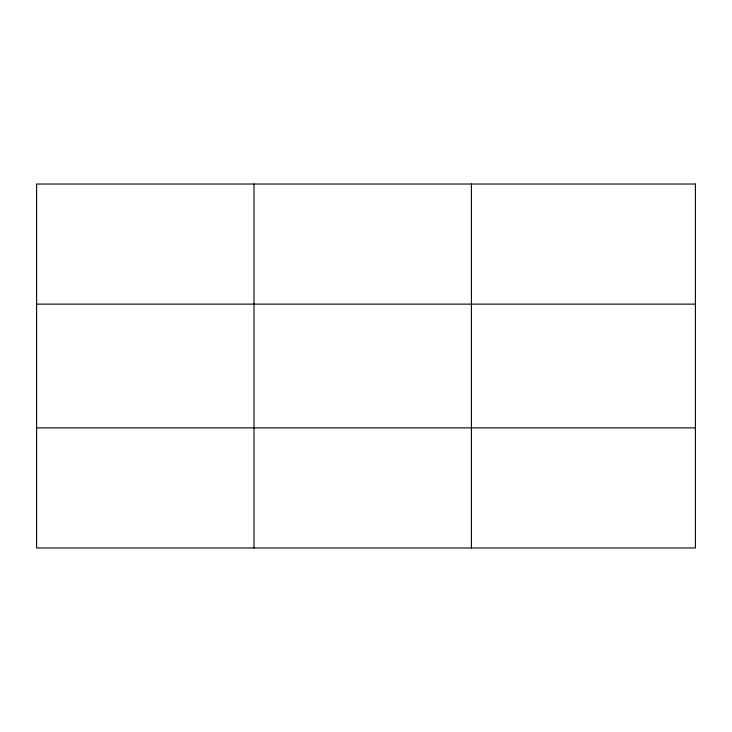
<?xml version="1.0" encoding="UTF-8"?>
<svg xmlns="http://www.w3.org/2000/svg" width="732" height="732" viewBox="0 0 732 732"><rect width="100%" height="100%" fill="white"/><g stroke="black" fill="none" stroke-linecap="round" stroke-linejoin="round"><path stroke-width="1.1" d="M254.004 547.975L254.004 184.025M471.408 547.975L471.408 184.025M36.6 304.128L695.4 304.128M36.6 427.872L695.4 427.872M695.4 184.025L695.4 547.975L36.6 547.975L36.6 184.025L695.4 184.025"/></g></svg>
